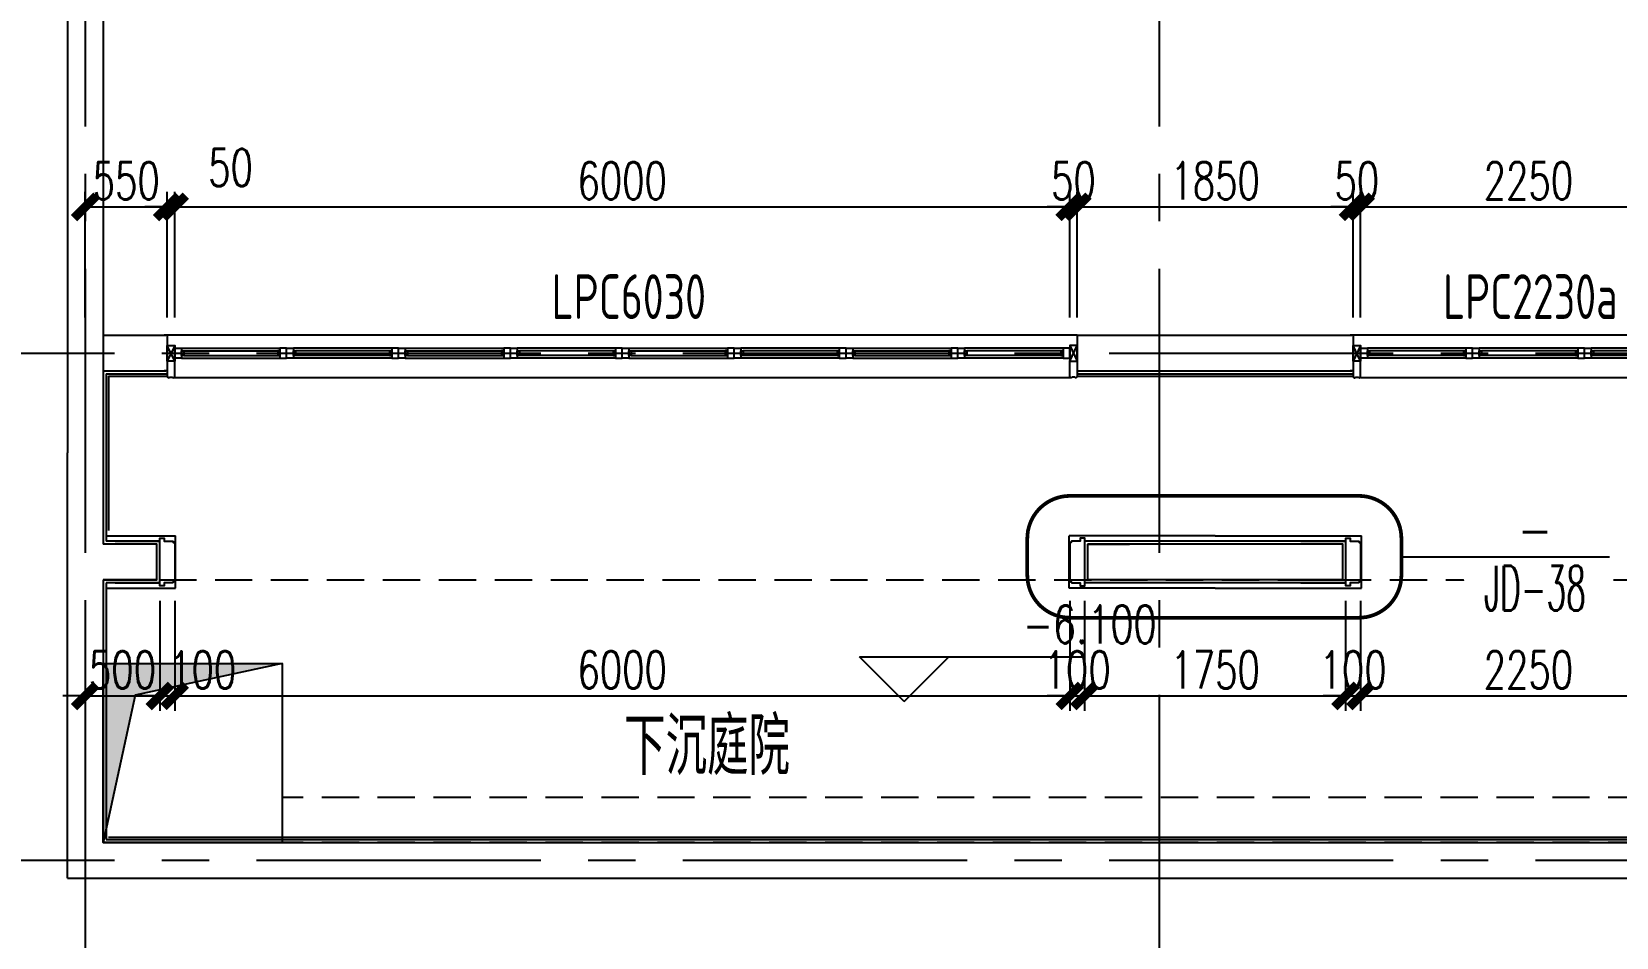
# Model space of a CAD drawing. Extents: x 296441 to 853063, y 459050 to 1117990.
# Drawn here: x 608339 to 618962, y 870403 to 876474 of the extents above; entities that cross this region are included whole.
import ezdxf
from ezdxf.enums import TextEntityAlignment as Align

# ---------------------------------------------------------------- set-up
doc = ezdxf.new("R2010")
doc.units = 0
doc.header["$LTSCALE"] = 1000
for name, pattern in [('14-FL01-P$0$HIDDEN', [0.375, 0.25, -0.125]), ('14-GRID$0$CENTER2', [28.575, 19.05, -3.175, 3.175, -3.175]), ('BSMT-PLAN-BS01$0$$0$HIDDEN', [0.375, 0.25, -0.125]), ('DASH', [0.35, 0.25, -0.1])]:
    doc.linetypes.add(name, pattern=pattern)
for name, color, linetype in [('14-GRID$0$G-GRID', 9, '14-GRID$0$CENTER2'), ('14-PLAN-BS01-P$0$A-ANNO-LEVL', 3, 'Continuous'), ('14-PLAN-BS01-P$0$A-ROOM-IDEN', 4, 'Continuous'), ('A-ROOF', 2, 'Continuous'), ('BSMT-PLAN-BS01$0$A-WALL', 1, 'Continuous'), ('DZ-PLAN-MAIN-FL01$0$A-WIND-IDEN', 33, 'Continuous'), ('E-TEXT-BS01-MI-14$0$A-ROOM-IDEN', 4, 'Continuous'), ('E1-BS01-18-19$0$A-OVLK', 140, 'Continuous'), ('E1-BS01-18-19$0$A-WALL-FNSH', 6, 'Continuous'), ('E1-BS01-18-19$0$G-XREF', 2, 'Continuous'), ('G-BS01-20$0$A-FLOR', 23, 'Continuous'), ('G-BS01-20$0$A-OVLK', 140, 'Continuous'), ('G-BS01-20$0$A-SECT-WIND', 155, 'Continuous'), ('G-BS01-20$0$A-SECT-WOOD', 17, 'Continuous'), ('G-BS01-20$0$A-WALL', 1, 'Continuous'), ('G-BS01-20$0$A-WALL-FNSH', 6, 'Continuous'), ('menchuangtao1$0$A-DETL-STONE', 42, 'Continuous'), ('menchuangtao1$0$A-WALL', 1, 'Continuous'), ('menchuangtao1$0$A_CUR_FRAME', 112, 'Continuous'), ('mentao100$0$A-SECT-FNSH', 6, 'Continuous'), ('mentao100$0$A-SECT-STONE', 42, 'Continuous'), ('mentao100$0$A-WALL', 1, 'Continuous'), ('PUB_DIM', 3, 'Continuous'), ('PUB_TEXT', 7, 'Continuous'), ('WALL', 242, 'Continuous'), ('ZT0_默认图层-----PM、LM、DY、JD', 7, 'Continuous'), ('ZT1_Dim---标注---PM、LM、DY、JD', 252, 'Continuous'), ('ZT1_Dim---索引---PM、LM、DY、JD', 2, 'Continuous')]:
    doc.layers.add(name, color=color, linetype=linetype)
doc.styles.add('_TCH_DIM', font='SIMPLEX', dxfattribs={"bigfont": 'GBCBIG'})
doc.styles.get("Standard").update_dxf_attribs({"font": 'gbenor.shx', "bigfont": 'gbcbig.shx'})
doc.styles.add('ZT-DIMSTYLE', font='ROMANS.shx', dxfattribs={"width": 0.7, "bigfont": 'CHINESE.shx'})
doc.styles.add('卓越符号', font='ROMANS.shx', dxfattribs={"width": 0.7, "bigfont": 'CHINESE.shx'})
doc.dimstyles.new('ZT-DIM100', dxfattribs={"dimscale": 100, "dimtxt": 2.5, "dimasz": 1.5, "dimexe": 1, "dimexo": 1, "dimgap": 0.5, "dimtad": 1, "dimdec": 0, "dimdsep": 46, "dimtxsty": 'ZT-DIMSTYLE', "dimblk": 'ARCHTICK', "dimcen": 2.5, "dimclrd": 175, "dimclre": 175, "dimclrt": 7, "dimazin": 2, "dimtfac": 1, "dimtix": 1, "dimtmove": 2, "dimatfit": 3, "dimfxl": 0, "dimarcsym": 0})

# ---------------------------------------------------------------- blocks, each defined once
blk = doc.blocks.new('QQC3')
at = {"layer": '14-PLAN-BS01-P$0$A-ANNO-LEVL'}
for p, q in [((805054, 68365), (804754, 68665)), ((804754, 68665), (806250, 68665)), ((805054, 68365), (805354, 68665))]:
    blk.add_line(p, q, dxfattribs=at)
at = {"layer": 'DZ-PLAN-MAIN-FL01$0$A-WIND-IDEN', "color": 2, "width": 0.8}
for s, p in [('LPC6030', (802691, 70930)), ('LPC2230a', (808667, 70930))]:
    blk.add_text(s, height=300, dxfattribs=at).set_placement(p)
at = {"layer": 'E-TEXT-BS01-MI-14$0$A-ROOM-IDEN'}
blk.add_text('下沉庭院', height=385.8, dxfattribs=at).set_placement((803177, 67873))
at = {"layer": 'PUB_TEXT', "style": '_TCH_DIM', "width": 0.705882}
blk.add_text('-6.100', height=255, dxfattribs=at).set_placement((805851, 68755))
blk = doc.blocks.new('20B-G1-地下一层')
at = {"layer": 'BSMT-PLAN-BS01$0$A-WALL', "color": 1}
for p, q in [((718833, -385238), (718833, -394626)), ((718593, -385478), (718593, -394626))]:
    blk.add_line(p, q, dxfattribs=at)
at = {"layer": 'G-BS01-20$0$A-FLOR'}
for p, q in [((725363, -393838), (719253, -393838)), ((729563, -393838), (727193, -393838)), ((725322, -394123), (719304, -394123)), ((729513, -394123), (727263, -394123))]:
    blk.add_line(p, q, dxfattribs=at)
at = {"layer": 'G-BS01-20$0$A-OVLK'}
for p, q in [((718868, -394113), (718868, -394626)), ((718868, -394113), (719263, -394113)), ((725363, -394113), (727213, -394113))]:
    blk.add_line(p, q, dxfattribs=at)
at = {"layer": 'G-BS01-20$0$A-SECT-WIND'}
for p, q in [((719358, -393926), (720018, -393926)), ((719358, -393991), (720018, -393991)), ((719373, -393943), (720003, -393943)), ((719373, -393973), (720003, -393973)), ((720768, -393926), (720108, -393926)), ((720768, -393991), (720108, -393991)), ((720753, -393943), (720123, -393943)), ((720753, -393973), (720123, -393973)), ((720858, -393926), (721518, -393926)), ((720858, -393991), (721518, -393991)), ((720873, -393943), (721503, -393943)), ((720873, -393973), (721503, -393973)), ((722268, -393926), (721608, -393926)), ((722268, -393991), (721608, -393991)), ((722253, -393943), (721623, -393943)), ((722253, -393973), (721623, -393973)), ((722358, -393926), (723018, -393926)), ((722358, -393991), (723018, -393991)), ((722373, -393943), (723003, -393943)), ((722373, -393973), (723003, -393973)), ((723768, -393926), (723108, -393926)), ((723768, -393991), (723108, -393991)), ((723753, -393943), (723123, -393943)), ((723753, -393973), (723123, -393973)), ((723858, -393926), (724518, -393926)), ((723858, -393991), (724518, -393991)), ((723873, -393943), (724503, -393943)), ((723873, -393973), (724503, -393973)), ((725268, -393926), (724608, -393926)), ((725268, -393991), (724608, -393991)), ((725253, -393943), (724623, -393943)), ((725253, -393973), (724623, -393973)), ((727968, -393926), (727308, -393926)), ((727968, -393991), (727308, -393991)), ((727953, -393943), (727323, -393943)), ((727953, -393973), (727323, -393973)), ((728718, -393926), (728058, -393926)), ((728718, -393991), (728058, -393991)), ((728703, -393943), (728073, -393943)), ((728703, -393973), (728073, -393973)), ((729468, -393926), (728808, -393926)), ((729468, -393991), (728808, -393991)), ((729453, -393943), (728823, -393943)), ((729453, -393973), (728823, -393973))]:
    blk.add_line(p, q, dxfattribs=at)
at = {"layer": 'G-BS01-20$0$A-SECT-WOOD'}
for points in [[(719313, -393926), (719358, -393926), (719358, -393991), (719313, -393991)], [(719373, -393943), (719373, -393973), (719358, -393973), (719358, -393943)], [(720003, -393943), (720003, -393973), (720018, -393973), (720018, -393943)], [(720063, -393926), (720018, -393926), (720018, -393991), (720063, -393991)], [(720063, -393926), (720108, -393926), (720108, -393991), (720063, -393991)], [(720123, -393943), (720123, -393973), (720108, -393973), (720108, -393943)], [(720753, -393943), (720753, -393973), (720768, -393973), (720768, -393943)], [(720813, -393926), (720768, -393926), (720768, -393991), (720813, -393991)], [(720813, -393926), (720858, -393926), (720858, -393991), (720813, -393991)], [(720873, -393943), (720873, -393973), (720858, -393973), (720858, -393943)], [(721503, -393943), (721503, -393973), (721518, -393973), (721518, -393943)], [(721563, -393926), (721518, -393926), (721518, -393991), (721563, -393991)], [(721563, -393926), (721608, -393926), (721608, -393991), (721563, -393991)], [(721623, -393943), (721623, -393973), (721608, -393973), (721608, -393943)], [(722253, -393943), (722253, -393973), (722268, -393973), (722268, -393943)], [(722313, -393926), (722268, -393926), (722268, -393991), (722313, -393991)], [(722313, -393926), (722358, -393926), (722358, -393991), (722313, -393991)], [(722373, -393943), (722373, -393973), (722358, -393973), (722358, -393943)], [(723003, -393943), (723003, -393973), (723018, -393973), (723018, -393943)], [(723063, -393926), (723018, -393926), (723018, -393991), (723063, -393991)], [(723063, -393926), (723108, -393926), (723108, -393991), (723063, -393991)], [(723123, -393943), (723123, -393973), (723108, -393973), (723108, -393943)], [(723753, -393943), (723753, -393973), (723768, -393973), (723768, -393943)], [(723813, -393926), (723768, -393926), (723768, -393991), (723813, -393991)], [(723813, -393926), (723858, -393926), (723858, -393991), (723813, -393991)], [(723873, -393943), (723873, -393973), (723858, -393973), (723858, -393943)], [(724503, -393943), (724503, -393973), (724518, -393973), (724518, -393943)], [(724563, -393926), (724518, -393926), (724518, -393991), (724563, -393991)], [(724563, -393926), (724608, -393926), (724608, -393991), (724563, -393991)], [(724623, -393943), (724623, -393973), (724608, -393973), (724608, -393943)], [(725253, -393943), (725253, -393973), (725268, -393973), (725268, -393943)], [(725313, -393926), (725268, -393926), (725268, -393991), (725313, -393991)], [(727263, -393926), (727308, -393926), (727308, -393991), (727263, -393991)], [(727323, -393943), (727323, -393973), (727308, -393973), (727308, -393943)], [(727953, -393943), (727953, -393973), (727968, -393973), (727968, -393943)], [(728013, -393926), (727968, -393926), (727968, -393991), (728013, -393991)], [(728013, -393926), (728058, -393926), (728058, -393991), (728013, -393991)], [(728073, -393943), (728073, -393973), (728058, -393973), (728058, -393943)], [(728703, -393943), (728703, -393973), (728718, -393973), (728718, -393943)], [(728763, -393926), (728718, -393926), (728718, -393991), (728763, -393991)], [(728763, -393926), (728808, -393926), (728808, -393991), (728763, -393991)], [(728823, -393943), (728823, -393973), (728808, -393973), (728808, -393943)]]:
    blk.add_lwpolyline(points, close=True, dxfattribs=at)
at = {"layer": 'G-BS01-20$0$A-WALL'}
for p, q in [((718833, -393838), (719253, -393838)), ((725373, -393838), (727203, -393838)), ((718833, -394078), (719253, -394078)), ((725373, -394078), (727203, -394078))]:
    blk.add_line(p, q, dxfattribs=at)
at = {"layer": 'G-BS01-20$0$A-WALL-FNSH'}
for p, q in [((718853, -394098), (718853, -394358)), ((718853, -394098), (719263, -394098)), ((725363, -394098), (727213, -394098))]:
    blk.add_line(p, q, dxfattribs=at)
at = {"layer": 'menchuangtao1$0$A-DETL-STONE'}
for points in [[(719263, -394011), (719263, -394118, 0.471625), (719268, -394120, 0.528396), (719272, -394123, -0.241692), (719304, -394123, 0.528396), (719308, -394120, 0.471625), (719313, -394118), (719313, -394011)], [(725363, -394011), (725363, -394118, -0.471625), (725358, -394120, -0.528396), (725354, -394123, 0.241692), (725322, -394123, -0.528396), (725318, -394120, -0.471625), (725313, -394118), (725313, -394011)], [(727213, -394011), (727213, -394118, 0.471625), (727218, -394120, 0.528396), (727222, -394123, -0.241692), (727253, -394123, 0.528396), (727258, -394120, 0.471625), (727263, -394118), (727263, -394011)]]:
    blk.add_lwpolyline(points, format="xyb", close=True, dxfattribs=at)
at = {"layer": 'menchuangtao1$0$A-WALL'}
for p, q in [((719263, -393838), (719243, -393838)), ((719263, -393838), (719263, -394078)), ((725363, -393838), (725363, -394078)), ((725363, -393838), (725383, -393838)), ((727213, -393838), (727193, -393838)), ((727213, -393838), (727213, -394078)), ((719263, -394078), (719243, -394078)), ((725363, -394078), (725383, -394078)), ((727213, -394078), (727193, -394078))]:
    blk.add_line(p, q, dxfattribs=at)
at = {"layer": 'menchuangtao1$0$A_CUR_FRAME'}
for p, q in [((719313, -394011), (719263, -393906)), ((719313, -393906), (719263, -394011)), ((725313, -394011), (725363, -393906)), ((725313, -393906), (725363, -394011)), ((727263, -394011), (727213, -393906)), ((727263, -393906), (727213, -394011))]:
    blk.add_line(p, q, dxfattribs=at)
for points in [[(719263, -394011), (719263, -393906), (719313, -393906), (719313, -394011)], [(725363, -394011), (725363, -393906), (725313, -393906), (725313, -394011)], [(727213, -394011), (727213, -393906), (727263, -393906), (727263, -394011)]]:
    blk.add_lwpolyline(points, close=True, dxfattribs=at)
at = {"layer": 'mentao100$0$A-SECT-FNSH'}
for p, q in [((718853, -394098), (718853, -394535)), ((718853, -394443), (718853, -394626))]:
    blk.add_line(p, q, dxfattribs=at)
blk = doc.blocks.new('2133')
at = {"layer": 'A-ROOF'}
h = blk.add_hatch(color=239, dxfattribs=at)
h.dxf.hatch_style = 1
h.paths.add_polyline_path([(2149985, 1716691), (2150677, 1716841), (2150742, 1716905), (2149771, 1716905), (2149771, 1715907), (2149815, 1715907)])
h.paths.add_polyline_path([(2149815, 1715907), (2149771, 1715907), (2149771, 1715705)])
h.paths.add_polyline_path([(2150771, 1716905), (2150742, 1716905), (2150677, 1716841), (2150771, 1716861)])
h.paths.add_polyline_path([(2150971, 1716905), (2150771, 1716905), (2150771, 1716861)])
at = {"layer": '14-PLAN-BS01-P$0$A-ROOM-IDEN', "linetype": '14-FL01-P$0$HIDDEN'}
for points in [[(2160861, 1716005), (2150971, 1716005)], [(2160861, 1715705), (2150971, 1715705)]]:
    blk.add_lwpolyline(points, dxfattribs=at)
at = {"layer": 'A-ROOF', "color": 239}
blk.add_lwpolyline([(2149771, 1716905), (2150971, 1716905), (2150971, 1715705), (2149771, 1715705)], close=True, dxfattribs=at)
blk.add_lwpolyline([(2149771, 1716905), (2150971, 1716905), (2150971, 1715705), (2149771, 1715705)], close=True, dxfattribs=at)
blk.add_lwpolyline([(2150971, 1716905), (2149985, 1716691), (2149771, 1715705)], dxfattribs=at)
blk = doc.blocks.new('mentao100')
at = {"layer": 'mentao100$0$A-SECT-FNSH'}
for p, q in [((-280, 140), (20, 140)), ((-280, -140), (20, -140))]:
    blk.add_line(p, q, dxfattribs=at)
at = {"layer": 'mentao100$0$A-SECT-STONE', "ltscale": 0.1}
blk.add_lwpolyline([(20, 140), (20, 160), (50, 160), (50, 140), (105, 140, -0.414214), (110, 135), (110, 130), (115, 130, -0.414165), (120, 125), (120, 98), (120, -125, -0.414165), (115, -130), (110, -130), (110, -135, -0.414214), (105, -140), (50, -140), (50, -160), (20, -160), (20, -140)], format="xyb", close=True, dxfattribs=at)
at = {"layer": 'mentao100$0$A-WALL'}
blk.add_lwpolyline([(-280, -120), (0, -120), (0, 120), (-280, 120)], dxfattribs=at)
blk = doc.blocks.new('_ArchTick')
at = {"color": 0, "linetype": 'ByBlock', "const_width": 0.4}
blk.add_lwpolyline([(-0.5, -0.5), (0.5, 0.5)], dxfattribs=at)
blk = doc.blocks.new('*D2240')
at = {"layer": 'Defpoints', "color": 0, "ltscale": 1000, "transparency": 16777216}
for p in [(617148, 872759), (617248, 872759), (617248, 872021)]:
    blk.add_point(p, dxfattribs=at)
at = {"layer": 'ZT1_Dim---标注---PM、LM、DY、JD', "color": 175, "linetype": 'ByBlock', "lineweight": -2, "ltscale": 1000, "transparency": 16777216}
for p, q in [((617148, 872659), (617148, 871921)), ((617248, 872659), (617248, 871921))]:
    blk.add_line(p, q, dxfattribs=at)
at = {"layer": 'ZT1_Dim---标注---PM、LM、DY、JD', "color": 175, "lineweight": -2, "ltscale": 1000, "transparency": 16777216}
for p, q in [((617148, 872021), (616998, 872021)), ((617148, 872021), (617248, 872021)), ((617248, 872021), (617398, 872021))]:
    blk.add_line(p, q, dxfattribs=at)
at = {"layer": 'ZT1_Dim---标注---PM、LM、DY、JD', "color": 175, "lineweight": -2, "ltscale": 1000, "transparency": 16777216, "xscale": 150, "yscale": 150, "zscale": 150}
blk.add_blockref('_ArchTick', (617148, 872021), dxfattribs=at)
at = {"layer": 'ZT1_Dim---标注---PM、LM、DY、JD', "color": 175, "lineweight": -2, "ltscale": 1000, "transparency": 16777216, "xscale": 150, "yscale": 150, "zscale": 150, "rotation": 180}
blk.add_blockref('_ArchTick', (617248, 872021), dxfattribs=at)
at = {"layer": 'ZT1_Dim---标注---PM、LM、DY、JD', "color": 7, "ltscale": 1000, "transparency": 16777216, "insert": (617198, 872196), "char_height": 250, "attachment_point": 5, "style": 'ZT-DIMSTYLE'}
blk.add_mtext('100', dxfattribs=at)
blk = doc.blocks.new('*D2241')
at = {"layer": 'Defpoints', "color": 0, "ltscale": 1000, "transparency": 16777216}
for p in [(615398, 872759), (617148, 872759), (617148, 872021)]:
    blk.add_point(p, dxfattribs=at)
at = {"layer": 'ZT1_Dim---标注---PM、LM、DY、JD', "color": 175, "linetype": 'ByBlock', "lineweight": -2, "ltscale": 1000, "transparency": 16777216}
for p, q in [((615398, 872659), (615398, 871921)), ((617148, 872659), (617148, 871921))]:
    blk.add_line(p, q, dxfattribs=at)
at = {"layer": 'ZT1_Dim---标注---PM、LM、DY、JD', "color": 175, "lineweight": -2, "ltscale": 1000, "transparency": 16777216}
blk.add_line((615398, 872021), (617148, 872021), dxfattribs=at)
at = {"layer": 'ZT1_Dim---标注---PM、LM、DY、JD', "color": 175, "lineweight": -2, "ltscale": 1000, "transparency": 16777216, "xscale": 150, "yscale": 150, "zscale": 150, "rotation": 180}
blk.add_blockref('_ArchTick', (615398, 872021), dxfattribs=at)
at = {"layer": 'ZT1_Dim---标注---PM、LM、DY、JD', "color": 175, "lineweight": -2, "ltscale": 1000, "transparency": 16777216, "xscale": 150, "yscale": 150, "zscale": 150}
blk.add_blockref('_ArchTick', (617148, 872021), dxfattribs=at)
at = {"layer": 'ZT1_Dim---标注---PM、LM、DY、JD', "color": 7, "ltscale": 1000, "transparency": 16777216, "insert": (616273, 872196), "char_height": 250, "attachment_point": 5, "style": 'ZT-DIMSTYLE'}
blk.add_mtext('1750', dxfattribs=at)
blk = doc.blocks.new('*D2242')
at = {"layer": 'Defpoints', "color": 0, "ltscale": 1000, "transparency": 16777216}
for p in [(615298, 872759), (615398, 872759), (615398, 872021)]:
    blk.add_point(p, dxfattribs=at)
at = {"layer": 'ZT1_Dim---标注---PM、LM、DY、JD', "color": 175, "linetype": 'ByBlock', "lineweight": -2, "ltscale": 1000, "transparency": 16777216}
for p, q in [((615298, 872659), (615298, 871921)), ((615398, 872659), (615398, 871921))]:
    blk.add_line(p, q, dxfattribs=at)
at = {"layer": 'ZT1_Dim---标注---PM、LM、DY、JD', "color": 175, "lineweight": -2, "ltscale": 1000, "transparency": 16777216}
for p, q in [((615298, 872021), (615148, 872021)), ((615298, 872021), (615398, 872021)), ((615398, 872021), (615548, 872021))]:
    blk.add_line(p, q, dxfattribs=at)
at = {"layer": 'ZT1_Dim---标注---PM、LM、DY、JD', "color": 175, "lineweight": -2, "ltscale": 1000, "transparency": 16777216, "xscale": 150, "yscale": 150, "zscale": 150}
blk.add_blockref('_ArchTick', (615298, 872021), dxfattribs=at)
at = {"layer": 'ZT1_Dim---标注---PM、LM、DY、JD', "color": 175, "lineweight": -2, "ltscale": 1000, "transparency": 16777216, "xscale": 150, "yscale": 150, "zscale": 150, "rotation": 180}
blk.add_blockref('_ArchTick', (615398, 872021), dxfattribs=at)
at = {"layer": 'ZT1_Dim---标注---PM、LM、DY、JD', "color": 7, "ltscale": 1000, "transparency": 16777216, "insert": (615348, 872196), "char_height": 250, "attachment_point": 5, "style": 'ZT-DIMSTYLE'}
blk.add_mtext('100', dxfattribs=at)
blk = doc.blocks.new('*D2243')
at = {"layer": 'Defpoints', "color": 0, "ltscale": 1000, "transparency": 16777216}
for p in [(609298, 872759, 0), (615298, 872759), (615298, 872021)]:
    blk.add_point(p, dxfattribs=at)
at = {"layer": 'ZT1_Dim---标注---PM、LM、DY、JD', "color": 175, "linetype": 'ByBlock', "lineweight": -2, "ltscale": 1000, "transparency": 16777216}
for p, q in [((609298, 872659), (609298, 871921)), ((615298, 872659), (615298, 871921))]:
    blk.add_line(p, q, dxfattribs=at)
at = {"layer": 'ZT1_Dim---标注---PM、LM、DY、JD', "color": 175, "lineweight": -2, "ltscale": 1000, "transparency": 16777216}
blk.add_line((609298, 872021), (615298, 872021), dxfattribs=at)
at = {"layer": 'ZT1_Dim---标注---PM、LM、DY、JD', "color": 175, "lineweight": -2, "ltscale": 1000, "transparency": 16777216, "xscale": 150, "yscale": 150, "zscale": 150, "rotation": 180}
blk.add_blockref('_ArchTick', (609298, 872021), dxfattribs=at)
at = {"layer": 'ZT1_Dim---标注---PM、LM、DY、JD', "color": 175, "lineweight": -2, "ltscale": 1000, "transparency": 16777216, "xscale": 150, "yscale": 150, "zscale": 150}
blk.add_blockref('_ArchTick', (615298, 872021), dxfattribs=at)
at = {"layer": 'ZT1_Dim---标注---PM、LM、DY、JD', "color": 7, "ltscale": 1000, "transparency": 16777216, "insert": (612298, 872196), "char_height": 250, "attachment_point": 5, "style": 'ZT-DIMSTYLE'}
blk.add_mtext('6000', dxfattribs=at)
blk = doc.blocks.new('*D2244')
at = {"layer": 'Defpoints', "color": 0, "ltscale": 1000, "transparency": 16777216}
for p in [(609198, 872759, 0), (609298, 872759, 0), (609298, 872021)]:
    blk.add_point(p, dxfattribs=at)
at = {"layer": 'ZT1_Dim---标注---PM、LM、DY、JD', "color": 175, "linetype": 'ByBlock', "lineweight": -2, "ltscale": 1000, "transparency": 16777216}
for p, q in [((609198, 872659), (609198, 871921)), ((609298, 872659), (609298, 871921))]:
    blk.add_line(p, q, dxfattribs=at)
at = {"layer": 'ZT1_Dim---标注---PM、LM、DY、JD', "color": 175, "lineweight": -2, "ltscale": 1000, "transparency": 16777216}
for p, q in [((609198, 872021), (609048, 872021)), ((609198, 872021), (609298, 872021)), ((609298, 872021), (609448, 872021))]:
    blk.add_line(p, q, dxfattribs=at)
at = {"layer": 'ZT1_Dim---标注---PM、LM、DY、JD', "color": 175, "lineweight": -2, "ltscale": 1000, "transparency": 16777216, "xscale": 150, "yscale": 150, "zscale": 150}
blk.add_blockref('_ArchTick', (609198, 872021), dxfattribs=at)
at = {"layer": 'ZT1_Dim---标注---PM、LM、DY、JD', "color": 175, "lineweight": -2, "ltscale": 1000, "transparency": 16777216, "xscale": 150, "yscale": 150, "zscale": 150, "rotation": 180}
blk.add_blockref('_ArchTick', (609298, 872021), dxfattribs=at)
at = {"layer": 'ZT1_Dim---标注---PM、LM、DY、JD', "color": 7, "ltscale": 1000, "transparency": 16777216, "insert": (609486, 872196), "char_height": 250, "attachment_point": 5, "style": 'ZT-DIMSTYLE'}
blk.add_mtext('100', dxfattribs=at)
blk = doc.blocks.new('*D2245')
at = {"layer": 'Defpoints', "color": 0, "ltscale": 1000, "transparency": 16777216}
for p in [(608698, 872759), (609198, 872759, 0), (609198, 872021)]:
    blk.add_point(p, dxfattribs=at)
at = {"layer": 'ZT1_Dim---标注---PM、LM、DY、JD', "color": 175, "linetype": 'ByBlock', "lineweight": -2, "ltscale": 1000, "transparency": 16777216}
for p, q in [((608698, 872659), (608698, 871921)), ((609198, 872659), (609198, 871921))]:
    blk.add_line(p, q, dxfattribs=at)
at = {"layer": 'ZT1_Dim---标注---PM、LM、DY、JD', "color": 175, "lineweight": -2, "ltscale": 1000, "transparency": 16777216}
for p, q in [((608698, 872021), (608548, 872021)), ((608698, 872021), (609198, 872021)), ((609198, 872021), (609348, 872021))]:
    blk.add_line(p, q, dxfattribs=at)
at = {"layer": 'ZT1_Dim---标注---PM、LM、DY、JD', "color": 175, "lineweight": -2, "ltscale": 1000, "transparency": 16777216, "xscale": 150, "yscale": 150, "zscale": 150}
blk.add_blockref('_ArchTick', (608698, 872021), dxfattribs=at)
at = {"layer": 'ZT1_Dim---标注---PM、LM、DY、JD', "color": 175, "lineweight": -2, "ltscale": 1000, "transparency": 16777216, "xscale": 150, "yscale": 150, "zscale": 150, "rotation": 180}
blk.add_blockref('_ArchTick', (609198, 872021), dxfattribs=at)
at = {"layer": 'ZT1_Dim---标注---PM、LM、DY、JD', "color": 7, "ltscale": 1000, "transparency": 16777216, "insert": (608948, 872196), "char_height": 250, "attachment_point": 5, "style": 'ZT-DIMSTYLE'}
blk.add_mtext('500', dxfattribs=at)
blk = doc.blocks.new('*D2247')
at = {"layer": 'Defpoints', "color": 0, "ltscale": 1000, "transparency": 16777216}
for p in [(617248, 872759), (619498, 872759, 0), (619498, 872021)]:
    blk.add_point(p, dxfattribs=at)
at = {"layer": 'ZT1_Dim---标注---PM、LM、DY、JD', "color": 175, "linetype": 'ByBlock', "lineweight": -2, "ltscale": 1000, "transparency": 16777216}
for p, q in [((617248, 872659), (617248, 871921)), ((619498, 872659), (619498, 871921))]:
    blk.add_line(p, q, dxfattribs=at)
at = {"layer": 'ZT1_Dim---标注---PM、LM、DY、JD', "color": 175, "lineweight": -2, "ltscale": 1000, "transparency": 16777216}
blk.add_line((617248, 872021), (619498, 872021), dxfattribs=at)
at = {"layer": 'ZT1_Dim---标注---PM、LM、DY、JD', "color": 175, "lineweight": -2, "ltscale": 1000, "transparency": 16777216, "xscale": 150, "yscale": 150, "zscale": 150, "rotation": 180}
blk.add_blockref('_ArchTick', (617248, 872021), dxfattribs=at)
at = {"layer": 'ZT1_Dim---标注---PM、LM、DY、JD', "color": 175, "lineweight": -2, "ltscale": 1000, "transparency": 16777216, "xscale": 150, "yscale": 150, "zscale": 150}
blk.add_blockref('_ArchTick', (619498, 872021), dxfattribs=at)
at = {"layer": 'ZT1_Dim---标注---PM、LM、DY、JD', "color": 7, "ltscale": 1000, "transparency": 16777216, "insert": (618373, 872196), "char_height": 250, "attachment_point": 5, "style": 'ZT-DIMSTYLE'}
blk.add_mtext('2250', dxfattribs=at)
blk = doc.blocks.new('*D2312')
at = {"layer": 'Defpoints', "color": 0, "ltscale": 1000, "transparency": 16777216}
for p in [(619499, 875300), (617248, 874459), (619499, 874459)]:
    blk.add_point(p, dxfattribs=at)
at = {"layer": 'ZT1_Dim---标注---PM、LM、DY、JD', "color": 175, "linetype": 'ByBlock', "lineweight": -2, "ltscale": 1000, "transparency": 16777216}
for p, q in [((617248, 874559), (617248, 875400)), ((619499, 874559), (619499, 875400)), ((617248, 875300), (619499, 875300))]:
    blk.add_line(p, q, dxfattribs=at)
at = {"layer": 'ZT1_Dim---标注---PM、LM、DY、JD', "color": 175, "lineweight": -2, "ltscale": 1000, "transparency": 16777216, "xscale": 150, "yscale": 150, "zscale": 150, "rotation": 180}
blk.add_blockref('_ArchTick', (617248, 875300), dxfattribs=at)
at = {"layer": 'ZT1_Dim---标注---PM、LM、DY、JD', "color": 175, "lineweight": -2, "ltscale": 1000, "transparency": 16777216, "xscale": 150, "yscale": 150, "zscale": 150}
blk.add_blockref('_ArchTick', (619499, 875300), dxfattribs=at)
at = {"layer": 'ZT1_Dim---标注---PM、LM、DY、JD', "color": 7, "ltscale": 1000, "transparency": 16777216, "insert": (618373, 875475), "char_height": 250, "attachment_point": 5, "style": 'ZT-DIMSTYLE'}
blk.add_mtext('2250', dxfattribs=at)
blk = doc.blocks.new('*D2313')
at = {"layer": 'Defpoints', "color": 0, "ltscale": 1000, "transparency": 16777216}
for p in [(617248, 875300), (617198, 874459), (617248, 874459)]:
    blk.add_point(p, dxfattribs=at)
at = {"layer": 'ZT1_Dim---标注---PM、LM、DY、JD', "color": 175, "linetype": 'ByBlock', "lineweight": -2, "ltscale": 1000, "transparency": 16777216}
for p, q in [((617198, 874559), (617198, 875400)), ((617248, 874559), (617248, 875400)), ((617198, 875300), (617048, 875300)), ((617198, 875300), (617248, 875300)), ((617248, 875300), (617398, 875300))]:
    blk.add_line(p, q, dxfattribs=at)
at = {"layer": 'ZT1_Dim---标注---PM、LM、DY、JD', "color": 175, "lineweight": -2, "ltscale": 1000, "transparency": 16777216, "xscale": 150, "yscale": 150, "zscale": 150}
blk.add_blockref('_ArchTick', (617198, 875300), dxfattribs=at)
at = {"layer": 'ZT1_Dim---标注---PM、LM、DY、JD', "color": 175, "lineweight": -2, "ltscale": 1000, "transparency": 16777216, "xscale": 150, "yscale": 150, "zscale": 150, "rotation": 180}
blk.add_blockref('_ArchTick', (617248, 875300), dxfattribs=at)
at = {"layer": 'ZT1_Dim---标注---PM、LM、DY、JD', "color": 7, "ltscale": 1000, "transparency": 16777216, "insert": (617223, 875475), "char_height": 250, "attachment_point": 5, "style": 'ZT-DIMSTYLE'}
blk.add_mtext('50', dxfattribs=at)
blk = doc.blocks.new('*D2314')
at = {"layer": 'Defpoints', "color": 0, "ltscale": 1000, "transparency": 16777216}
for p in [(617198, 875300), (615348, 874459), (617198, 874459)]:
    blk.add_point(p, dxfattribs=at)
at = {"layer": 'ZT1_Dim---标注---PM、LM、DY、JD', "color": 175, "linetype": 'ByBlock', "lineweight": -2, "ltscale": 1000, "transparency": 16777216}
for p, q in [((615348, 874559), (615348, 875400)), ((617198, 874559), (617198, 875400)), ((615348, 875300), (617198, 875300))]:
    blk.add_line(p, q, dxfattribs=at)
at = {"layer": 'ZT1_Dim---标注---PM、LM、DY、JD', "color": 175, "lineweight": -2, "ltscale": 1000, "transparency": 16777216, "xscale": 150, "yscale": 150, "zscale": 150, "rotation": 180}
blk.add_blockref('_ArchTick', (615348, 875300), dxfattribs=at)
at = {"layer": 'ZT1_Dim---标注---PM、LM、DY、JD', "color": 175, "lineweight": -2, "ltscale": 1000, "transparency": 16777216, "xscale": 150, "yscale": 150, "zscale": 150}
blk.add_blockref('_ArchTick', (617198, 875300), dxfattribs=at)
at = {"layer": 'ZT1_Dim---标注---PM、LM、DY、JD', "color": 7, "ltscale": 1000, "transparency": 16777216, "insert": (616273, 875475), "char_height": 250, "attachment_point": 5, "style": 'ZT-DIMSTYLE'}
blk.add_mtext('1850', dxfattribs=at)
blk = doc.blocks.new('*D2315')
at = {"layer": 'Defpoints', "color": 0, "ltscale": 1000, "transparency": 16777216}
for p in [(615348, 875300), (615298, 874459), (615348, 874459)]:
    blk.add_point(p, dxfattribs=at)
at = {"layer": 'ZT1_Dim---标注---PM、LM、DY、JD', "color": 175, "linetype": 'ByBlock', "lineweight": -2, "ltscale": 1000, "transparency": 16777216}
for p, q in [((615298, 874559), (615298, 875400)), ((615348, 874559), (615348, 875400)), ((615298, 875300), (615148, 875300)), ((615298, 875300), (615348, 875300)), ((615348, 875300), (615498, 875300))]:
    blk.add_line(p, q, dxfattribs=at)
at = {"layer": 'ZT1_Dim---标注---PM、LM、DY、JD', "color": 175, "lineweight": -2, "ltscale": 1000, "transparency": 16777216, "xscale": 150, "yscale": 150, "zscale": 150}
blk.add_blockref('_ArchTick', (615298, 875300), dxfattribs=at)
at = {"layer": 'ZT1_Dim---标注---PM、LM、DY、JD', "color": 175, "lineweight": -2, "ltscale": 1000, "transparency": 16777216, "xscale": 150, "yscale": 150, "zscale": 150, "rotation": 180}
blk.add_blockref('_ArchTick', (615348, 875300), dxfattribs=at)
at = {"layer": 'ZT1_Dim---标注---PM、LM、DY、JD', "color": 7, "ltscale": 1000, "transparency": 16777216, "insert": (615323, 875475), "char_height": 250, "attachment_point": 5, "style": 'ZT-DIMSTYLE'}
blk.add_mtext('50', dxfattribs=at)
blk = doc.blocks.new('*D2316')
at = {"layer": 'Defpoints', "color": 0, "ltscale": 1000, "transparency": 16777216}
for p in [(615298, 875300), (609298, 874459), (615298, 874459)]:
    blk.add_point(p, dxfattribs=at)
at = {"layer": 'ZT1_Dim---标注---PM、LM、DY、JD', "color": 175, "linetype": 'ByBlock', "lineweight": -2, "ltscale": 1000, "transparency": 16777216}
for p, q in [((609298, 874559), (609298, 875400)), ((615298, 874559), (615298, 875400)), ((609298, 875300), (615298, 875300))]:
    blk.add_line(p, q, dxfattribs=at)
at = {"layer": 'ZT1_Dim---标注---PM、LM、DY、JD', "color": 175, "lineweight": -2, "ltscale": 1000, "transparency": 16777216, "xscale": 150, "yscale": 150, "zscale": 150, "rotation": 180}
blk.add_blockref('_ArchTick', (609298, 875300), dxfattribs=at)
at = {"layer": 'ZT1_Dim---标注---PM、LM、DY、JD', "color": 175, "lineweight": -2, "ltscale": 1000, "transparency": 16777216, "xscale": 150, "yscale": 150, "zscale": 150}
blk.add_blockref('_ArchTick', (615298, 875300), dxfattribs=at)
at = {"layer": 'ZT1_Dim---标注---PM、LM、DY、JD', "color": 7, "ltscale": 1000, "transparency": 16777216, "insert": (612298, 875475), "char_height": 250, "attachment_point": 5, "style": 'ZT-DIMSTYLE'}
blk.add_mtext('6000', dxfattribs=at)
blk = doc.blocks.new('*D2317')
at = {"layer": 'Defpoints', "color": 0, "ltscale": 1000, "transparency": 16777216}
for p in [(609298, 875300), (609248, 874459), (609298, 874459)]:
    blk.add_point(p, dxfattribs=at)
at = {"layer": 'ZT1_Dim---标注---PM、LM、DY、JD', "color": 175, "linetype": 'ByBlock', "lineweight": -2, "ltscale": 1000, "transparency": 16777216}
for p, q in [((609248, 874559), (609248, 875400)), ((609298, 874559), (609298, 875400)), ((609248, 875300), (609098, 875300)), ((609248, 875300), (609298, 875300)), ((609298, 875300), (609448, 875300))]:
    blk.add_line(p, q, dxfattribs=at)
at = {"layer": 'ZT1_Dim---标注---PM、LM、DY、JD', "color": 175, "lineweight": -2, "ltscale": 1000, "transparency": 16777216, "xscale": 150, "yscale": 150, "zscale": 150}
blk.add_blockref('_ArchTick', (609248, 875300), dxfattribs=at)
at = {"layer": 'ZT1_Dim---标注---PM、LM、DY、JD', "color": 175, "lineweight": -2, "ltscale": 1000, "transparency": 16777216, "xscale": 150, "yscale": 150, "zscale": 150, "rotation": 180}
blk.add_blockref('_ArchTick', (609298, 875300), dxfattribs=at)
at = {"layer": 'ZT1_Dim---标注---PM、LM、DY、JD', "color": 7, "ltscale": 1000, "transparency": 16777216, "insert": (609673, 875563), "char_height": 250, "attachment_point": 5, "style": 'ZT-DIMSTYLE'}
blk.add_mtext('50', dxfattribs=at)
blk = doc.blocks.new('*D2318')
at = {"layer": 'Defpoints', "color": 0, "ltscale": 1000, "transparency": 16777216}
for p in [(609248, 875300), (608698, 874459, 0), (609248, 874459)]:
    blk.add_point(p, dxfattribs=at)
at = {"layer": 'ZT1_Dim---标注---PM、LM、DY、JD', "color": 175, "linetype": 'ByBlock', "lineweight": -2, "ltscale": 1000, "transparency": 16777216}
for p, q in [((608698, 874559), (608698, 875400)), ((609248, 874559), (609248, 875400)), ((608698, 875300), (609248, 875300))]:
    blk.add_line(p, q, dxfattribs=at)
at = {"layer": 'ZT1_Dim---标注---PM、LM、DY、JD', "color": 175, "lineweight": -2, "ltscale": 1000, "transparency": 16777216, "xscale": 150, "yscale": 150, "zscale": 150, "rotation": 180}
blk.add_blockref('_ArchTick', (608698, 875300), dxfattribs=at)
at = {"layer": 'ZT1_Dim---标注---PM、LM、DY、JD', "color": 175, "lineweight": -2, "ltscale": 1000, "transparency": 16777216, "xscale": 150, "yscale": 150, "zscale": 150}
blk.add_blockref('_ArchTick', (609248, 875300), dxfattribs=at)
at = {"layer": 'ZT1_Dim---标注---PM、LM、DY、JD', "color": 7, "ltscale": 1000, "transparency": 16777216, "insert": (608973, 875475), "char_height": 250, "attachment_point": 5, "style": 'ZT-DIMSTYLE'}
blk.add_mtext('550', dxfattribs=at)
blk = doc.blocks.new('*U2450')
at = {"layer": 'E1-BS01-18-19$0$A-OVLK'}
for p, q in [((-340, 175), (125, 175)), ((125, -175), (125, 175)), ((-340, -175), (125, -175))]:
    blk.add_line(p, q, dxfattribs=at)
blk = doc.blocks.new('*U2439')
at = {"layer": 'E1-BS01-18-19$0$A-OVLK'}
for p, q in [((-855, 175), (125, 175)), ((125, -175), (125, 175)), ((-855, -175), (125, -175))]:
    blk.add_line(p, q, dxfattribs=at)
blk = doc.blocks.new('卓越-指向索引')
blk.add_wipeout([(0, 5), (-0.52, 4.97), (-1.04, 4.89), (-1.55, 4.76), (-2.03, 4.57), (-2.5, 4.33), (-2.94, 4.05), (-3.35, 3.72), (-3.72, 3.35), (-4.05, 2.94), (-4.33, 2.5), (-4.57, 2.03), (-4.76, 1.55), (-4.89, 1.04), (-4.97, 0.52), (-5, 0), (-4.97, -0.52), (-4.89, -1.04), (-4.76, -1.55), (-4.57, -2.03), (-4.33, -2.5), (-4.05, -2.94), (-3.72, -3.35), (-3.35, -3.72), (-2.94, -4.05), (-2.5, -4.33), (-2.03, -4.57), (-1.55, -4.76), (-1.04, -4.89), (-0.52, -4.97), (0, -5), (0.52, -4.97), (1.04, -4.89), (1.55, -4.76), (2.03, -4.57), (2.5, -4.33), (2.94, -4.05), (3.35, -3.72), (3.72, -3.35), (4.05, -2.94), (4.33, -2.5), (4.57, -2.03), (4.76, -1.55), (4.89, -1.04), (4.97, -0.52), (5, 0), (4.97, 0.52), (4.89, 1.04), (4.76, 1.55), (4.57, 2.03), (4.33, 2.5), (4.05, 2.94), (3.72, 3.35), (3.35, 3.72), (2.94, 4.05), (2.5, 4.33), (2.03, 4.57), (1.55, 4.76), (1.04, 4.89), (0.52, 4.97)])
blk.add_line((-5, 0), (5, 0))
at = {"color": 0, "style": '卓越符号', "width": 0.7, "flags": 8}
blk.add_attdef('索引编号', text='', height=3, dxfattribs=at).set_placement((0, 0.37), align=Align.CENTER)
at = {"color": 0, "style": '卓越符号', "width": 0.892319, "flags": 8}
blk.add_attdef('图号', text='', height=3, dxfattribs=at).set_placement((-3.41, -3.6), (3.41, -3.6), align=Align.FIT)

msp = doc.modelspace()

# ---------------------------------------------------------------- linework, layer by layer
at = {"layer": '14-GRID$0$G-GRID', "color": 8, "ltscale": 0.1}
for p, q in [((608698.5, 900603), (608698.5, 867844.6)), ((615898.5, 900603), (615898.5, 867844.6)), ((598417.5, 874319.3), (676818.6, 874319.3)), ((598417.5, 870919.3), (676818.6, 870919.3))]:
    msp.add_line(p, q, dxfattribs=at)
at = {"layer": 'BSMT-PLAN-BS01$0$A-WALL', "color": 1}
for p, q in [((608818.5, 883039.3), (608818.5, 873039.3)), ((608578.5, 870799.3), (608578.5, 873651.6)), ((608818.5, 872799.3), (608818.5, 871039.3)), ((608818.5, 871039.3), (619978.5, 871039.3)), ((608578.5, 870799.3), (668218.5, 870799.3))]:
    msp.add_line(p, q, dxfattribs=at)
at = {"layer": 'BSMT-PLAN-BS01$0$A-WALL', "color": 5, "linetype": 'BSMT-PLAN-BS01$0$$0$HIDDEN'}
msp.add_line((608818.5, 872799.3), (667978.5, 872799.3), dxfattribs=at)
at = {"layer": 'E1-BS01-18-19$0$A-WALL-FNSH'}
for p, q in [((609198.5, 873059.3), (608838.5, 873059.3)), ((617148.4, 873059.3), (615398.5, 873059.3)), ((609198.5, 872779.3), (608838.5, 872779.3)), ((617148.4, 872779.3), (615398.5, 872779.3))]:
    msp.add_line(p, q, dxfattribs=at)
at = {"layer": 'G-BS01-20$0$A-OVLK'}
for p, q in [((608853.5, 873869.3), (608853.5, 873129.3)), ((608853.5, 871074.3), (619943.5, 871074.3))]:
    msp.add_line(p, q, dxfattribs=at)
at = {"layer": 'mentao100$0$A-SECT-FNSH'}
for p, q in [((608838.5, 873834.3), (608838.5, 873059.3)), ((608838.5, 872779.3), (608838.5, 871059.3)), ((608838.5, 871059.3), (619958.5, 871059.3))]:
    msp.add_line(p, q, dxfattribs=at)
at = {"layer": 'WALL'}
for p, q in [((609178.5, 873039.3), (608818.5, 873039.3)), ((609178.5, 872799.3), (609178.5, 873039.3)), ((617128.4, 873039.3), (615418.5, 873039.3)), ((615418.5, 872799.3), (615418.5, 873039.3)), ((617128.4, 872799.3), (617128.4, 873039.3)), ((609178.5, 872799.3), (608818.5, 872799.3)), ((617128.4, 872799.3), (615418.5, 872799.3))]:
    msp.add_line(p, q, dxfattribs=at)
at = {"layer": 'ZT1_Dim---索引---PM、LM、DY、JD', "linetype": 'DASH', "const_width": 25}
msp.add_lwpolyline([(615299.4, 873362.3), (617236, 873362.3, -0.4142136), (617521.7, 873076.6), (617521.7, 872831.3, -0.4142136), (617236, 872545.6), (615299.4, 872545.6, -0.4142136), (615013.7, 872831.3), (615013.7, 873076.6, -0.4142136)], format="xyb", close=True, dxfattribs=at)
at = {"layer": 'ZT1_Dim---索引---PM、LM、DY、JD'}
msp.add_lwpolyline([(617521.7, 872953.9), (617865.9, 872953.9), (618417.2, 872953.9)], dxfattribs=at)

# ---------------------------------------------------------------- block references
at = {"layer": 'A-ROOF'}
msp.add_blockref('2133', (-1540952.4, -844665.4), dxfattribs=at)
at = {"layer": 'E-TEXT-BS01-MI-14$0$A-ROOM-IDEN'}
msp.add_blockref('QQC3', (-190865.7, 803618.2), dxfattribs=at)
at = {"layer": 'E1-BS01-18-19$0$G-XREF', "extrusion": (0, 0, -1), "xscale": -1, "zscale": -1}
for p in [(-609178.5, 872919.3), (-617128.4, 872919.3)]:
    msp.add_blockref('mentao100', p, dxfattribs=at)
at = {"layer": 'E1-BS01-18-19$0$G-XREF', "xscale": -1}
msp.add_blockref('mentao100', (615418.5, 872919.3), dxfattribs=at)
at = {"layer": 'PUB_DIM'}
msp.add_blockref('20B-G1-地下一层', (-110014.5, 1268277.6), dxfattribs=at)
at = {"layer": 'ZT0_默认图层-----PM、LM、DY、JD', "ltscale": 1000}
for name, p in [('*U2450', (609178.5, 872919.3)), ('*U2439', (617128.4, 872919.3))]:
    msp.add_blockref(name, p, dxfattribs=at)
at = {"layer": 'ZT0_默认图层-----PM、LM、DY、JD', "ltscale": 1000, "xscale": -1}
msp.add_blockref('*U2439', (615418.5, 872919.3), dxfattribs=at)

# ---------------------------------------------------------------- dimensions: what is measured, and where the dimension line sits
at = {"layer": 'ZT1_Dim---标注---PM、LM、DY、JD', "ltscale": 1000}
dim = msp.add_linear_dim(base=(609298.5, 875300.4), p1=(609248.5, 874459.3), p2=(609298.5, 874459.3), dimstyle='ZT-DIM100', dxfattribs=at)
dim.commit()
dim.dimension.update_dxf_attribs({"geometry": '*D2317', "text_midpoint": (609673.5, 875562.9), "dimtype": 160})
for base, p1, p2, picture, middle in [((609248.5, 875300.4), (608698.5, 874459.3, 0), (609248.5, 874459.3), '*D2318', (608973.5, 875475.4)), ((615298.5, 875300.4), (609298.5, 874459.3), (615298.5, 874459.3), '*D2316', (612298.5, 875475.4)), ((615348.5, 875300.4), (615298.5, 874459.3), (615348.5, 874459.3), '*D2315', (615323.5, 875475.4)), ((617198.4, 875300.4), (615348.5, 874459.3), (617198.4, 874459.3), '*D2314', (616273.4, 875475.4)), ((617248.4, 875300.4), (617198.4, 874459.3), (617248.4, 874459.3), '*D2313', (617223.4, 875475.4)), ((619498.5, 875300.4), (617248.4, 874459.3), (619498.5, 874459.3), '*D2312', (618373.5, 875475.4))]:
    dim = msp.add_linear_dim(base=base, p1=p1, p2=p2, dimstyle='ZT-DIM100', dxfattribs=at)
    dim.commit()
    dim.dimension.update_dxf_attribs({"geometry": picture, "text_midpoint": middle})
for base, p1, p2, picture, middle in [((609198.5, 872020.5, 0), (608698.5, 872759.3, 0), (609198.5, 872759.3), '*D2245', (608948.5, 872195.5, 0)), ((615298.5, 872020.5, 0), (609298.5, 872759.3), (615298.5, 872759.3, 0), '*D2243', (612298.5, 872195.5, 0)), ((615398.5, 872020.5, 0), (615298.5, 872759.3, 0), (615398.5, 872759.3, 0), '*D2242', (615348.5, 872195.5, 0)), ((617148.5, 872020.5, 0), (615398.5, 872759.3, 0), (617148.5, 872759.3, 0), '*D2241', (616273.5, 872195.5, 0)), ((617248.5, 872020.5, 0), (617148.5, 872759.3, 0), (617248.5, 872759.3, 0), '*D2240', (617198.5, 872195.5, 0)), ((619498.5, 872020.5, 0), (617248.5, 872759.3, 0), (619498.5, 872759.3), '*D2247', (618373.5, 872195.5, 0))]:
    dim = msp.add_linear_dim(base=base, p1=p1, p2=p2, dimstyle='ZT-DIM100', override={"dimfxl": 200}, dxfattribs=at)
    dim.commit()
    dim.dimension.update_dxf_attribs({"geometry": picture, "text_midpoint": middle})
dim = msp.add_linear_dim(base=(609298.5, 872020.5, 0), p1=(609198.5, 872759.3), p2=(609298.5, 872759.3), dimstyle='ZT-DIM100', override={"dimfxl": 200}, dxfattribs=at)
dim.commit()
dim.dimension.update_dxf_attribs({"geometry": '*D2244', "text_midpoint": (609486, 872195.5, 0), "dimtype": 160})

# ---------------------------------------------------------------- next in the draw order: block references
at = {"layer": 'ZT1_Dim---索引---PM、LM、DY、JD', "color": 7}
ref = msp.add_blockref('卓越-指向索引', (618417.2, 872953.9), dxfattribs=dict(at, xscale=100, yscale=100, zscale=100))
ref.add_attrib('索引编号', '-', dxfattribs={"layer": '0', "color": 0, "height": 300, "style": '卓越符号', "width": 0.7}).set_placement((618417.2, 872990.5), align=Align.CENTER)
ref.add_attrib('图号', 'JD-38', dxfattribs={"layer": '0', "color": 0, "height": 300, "style": '卓越符号', "width": 0.477344}).set_placement((618076.6, 872593.8), (618758.5, 872593.8), align=Align.FIT)

doc.saveas('drawing.dxf')
